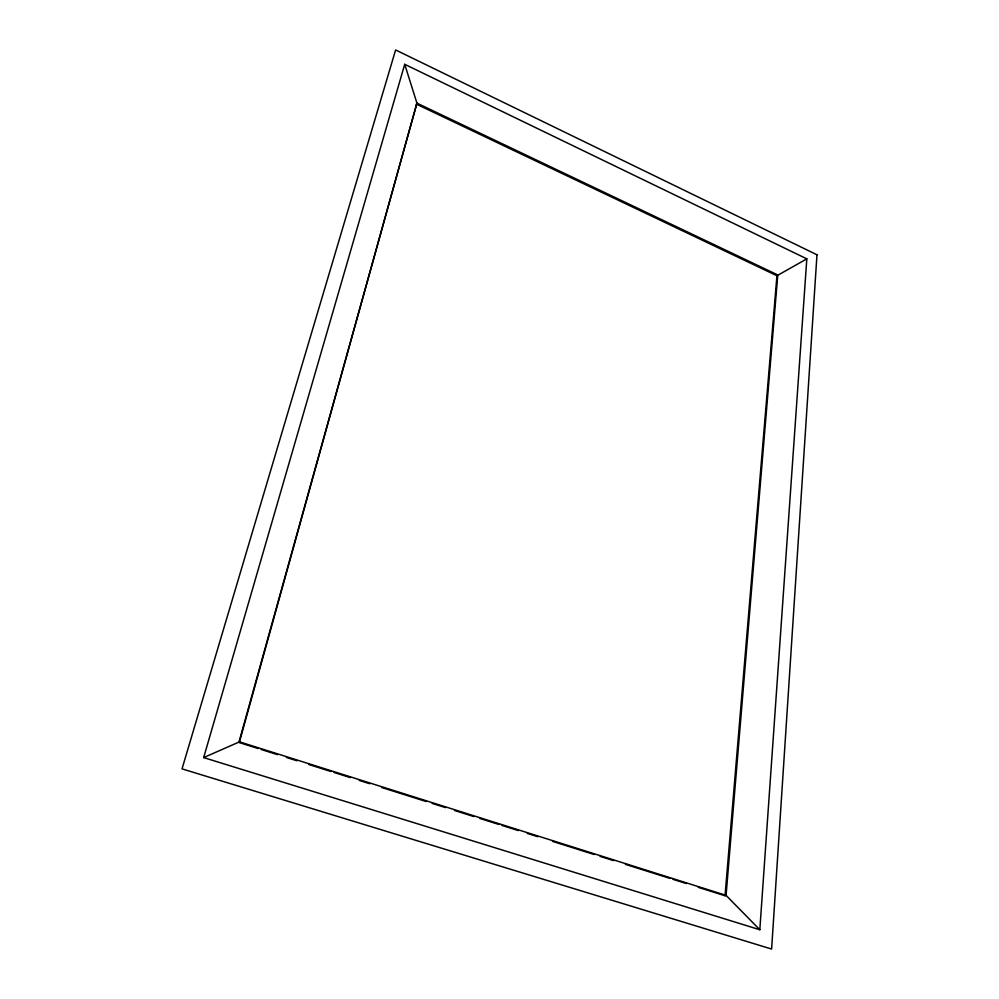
<?xml version="1.0" encoding="UTF-8"?>
<svg xmlns="http://www.w3.org/2000/svg" width="999" height="999" viewBox="0 0 999 999"><rect width="100%" height="100%" fill="white"/><g stroke="black" fill="none" stroke-linecap="round" stroke-linejoin="round"><path stroke-width="1.5" d="M759.814 929.744L806.817 258.853L404.72 64.311L203.671 757.592L759.814 929.744L726.061 895.366L239.485 741.845L203.671 757.592M698.276 887.324L725.037 895.753L776.947 275.736L806.817 258.853M239.285 740.958L416.933 103.134L404.72 64.311M239.485 741.845L416.933 103.134L777.771 274.962L726.061 895.366L725.037 895.753M238.873 742.457L258.204 748.551M261.176 749.487L277.522 754.645M286.451 757.454L296.853 760.739M308.753 764.485L331.044 771.528M334.028 772.464L350.374 777.622M359.303 780.431L369.705 783.716M381.606 787.462L426.198 801.523M432.155 803.396L445.529 807.617M454.445 810.439L473.776 816.533M479.72 818.406L499.05 824.5M502.022 825.436L518.381 830.594M527.297 833.403L537.712 836.687M552.572 841.37L594.205 854.507M600.149 856.38L613.536 860.601M625.424 864.347L670.029 878.408M673.001 879.345L686.388 883.566M416.333 104.108L776.947 275.736M816.97 254.782L771.615 949.05L182.03 768.88L395.616 49.95L816.97 254.782"/></g></svg>
